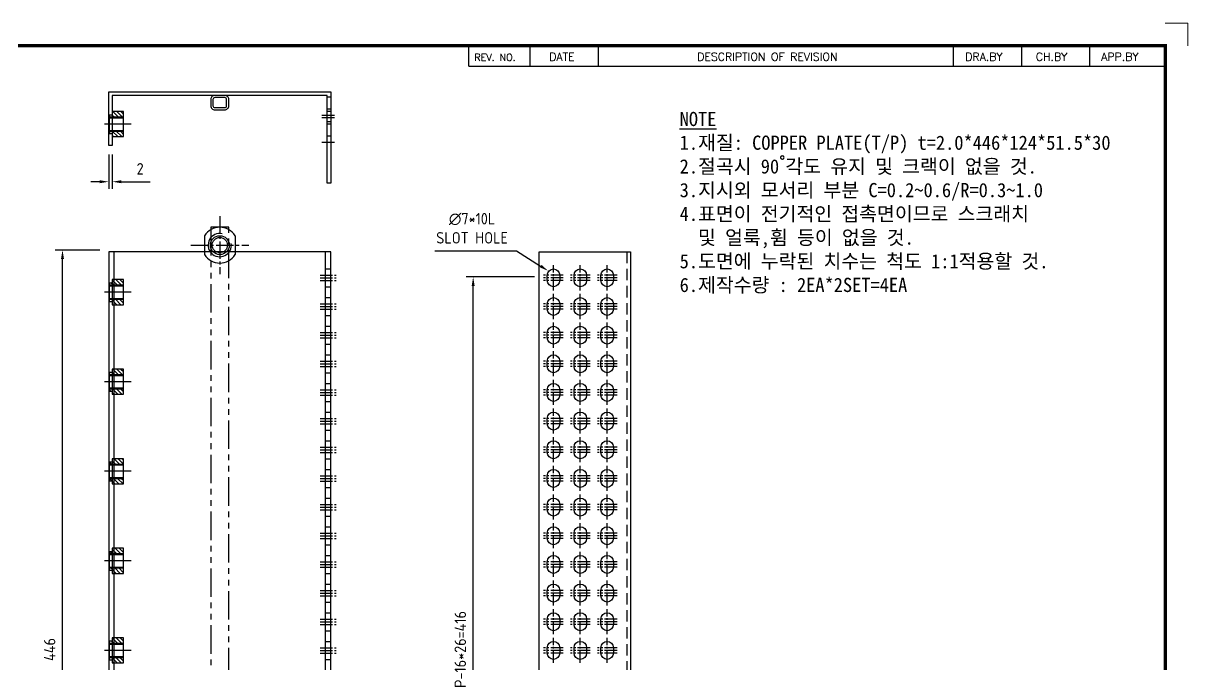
# Model space of a CAD drawing. Header units: millimetres. Extents: x 282 to 14566, y -4134 to 5341.
# Drawn here: x 12139 to 12789, y 5 to 363 of the extents above; entities that cross this region are included whole.
import ezdxf
from ezdxf.enums import TextEntityAlignment as Align

# ---------------------------------------------------------------- set-up
doc = ezdxf.new("R2010")
doc.units = ezdxf.units.MM
for name, pattern in [('CENTER', [50.8, 31.75, -6.35, 6.35, -6.35]), ('CENTER1', [10, 7, -1, 1, -1]), ('CENTER2', [28.575, 19.05, -3.175, 3.175, -3.175]), ('HIDDEN', [9.525, 6.35, -3.175]), ('HIDDEN2', [4.7625, 3.175, -1.5875]), ('PHANTOM2', [31.75, 15.875, -3.175, 3.175, -3.175, 3.175, -3.175])]:
    doc.linetypes.add(name, pattern=pattern)
doc.layers.add('CENTER', color=1, linetype='CENTER')
doc.layers.add('FORMAT-1', color=7, linetype='Continuous')
doc.styles.add('HAN', font='')
doc.styles.add('RC', font='ROMANC.SHX')
doc.styles.get("Standard").update_dxf_attribs({"font": 'ISOCP.SHX', "bigfont": 'WHGTXT.SHX'})
doc.styles.get('HAN').set_extended_font_data('GulimChe')
doc.dimstyles.new('PS-2', dxfattribs={"dimscale": 2, "dimtxt": 3.2, "dimasz": 2.5, "dimexe": 2, "dimexo": 2.5, "dimgap": 2, "dimtad": 1, "dimtoh": 1, "dimrnd": 0.05, "dimzin": 12, "dimdsep": 46, "dimtxsty": 'Standard', "dimcen": 0, "dimclrt": 2, "dimazin": 3, "dimtfac": 1, "dimtofl": 0, "dimtmove": 0, "dimatfit": 3, "dimfxl": 0, "dimtolj": 1, "dimtzin": 0, "dimarcsym": 0})

# ---------------------------------------------------------------- blocks, each defined once
blk = doc.blocks.new('format-3')
at = {"color": 3, "lineweight": 9}
for p in [(414.5, 291.3), (419.5, 286.3)]:
    blk.add_line(p, (419.5, 291.3), dxfattribs=at)
at = {"color": 180}
for p, q in [((258.97, 281.75), (258.97, 286.3)), ((272.71, 281.75), (272.71, 286.3)), ((287.94, 281.75), (287.94, 286.3)), ((367.22, 281.75), (367.22, 286.3)), ((382.45, 281.75), (382.45, 286.3)), ((397.61, 281.75), (397.61, 286.3)), ((258.97, 281.75), (414.5, 281.75))]:
    blk.add_line(p, q, dxfattribs=at)
at = {"layer": 'FORMAT-1', "const_width": 0.7}
blk.add_lwpolyline([(13, 5), (13, 286.3), (414.5, 286.3), (414.5, 5)], close=True, dxfattribs=at)
at = {"color": 2, "style": 'RC'}
for s, height, p in [('REV. NO.', 1.56, (260.23, 282.95)), ('DATE', 1.788, (276.95, 282.94)), ('DESCRIPTION OF REVISION', 1.7875, (309.98, 282.94)), ('DRA.BY', 1.788, (369.83, 282.94)), ('CH.BY', 1.788, (385.59, 282.94)), ('APP.BY', 1.788, (400.18, 282.94))]:
    blk.add_text(s, height=height, dxfattribs=at).set_placement(p)
at = {"style": 'HAN'}
for tag, height, p in [('MODEL-NAME', 3, (386.1, 31.53)), ('SCALE', 2.7, (320.81, 26.29)), ('PART-NAME', 3, (386.1, 26.29)), ('DRA-BY', 3, (260.72, 19.44)), ('CH-BY', 3, (277.21, 19.44)), ('APP-BY', 3, (293.7, 19.44)), ('PART-NO', 3, (386.1, 21.01)), ('관련업체', 3, (333.52, 9.26)), ('DRA-DATE', 2.5, (260.72, 7.47)), ('CH-DATE', 2.5, (277.21, 7.47)), ('APP-DATE', 2.5, (293.7, 7.47))]:
    blk.add_attdef(tag, text='', height=height, dxfattribs=at).set_placement(p, align=Align.MIDDLE_CENTER)
blk = doc.blocks.new('A$C2A021E3B')
h = blk.add_hatch()
h.set_pattern_fill('ANSI31', color=256, scale=0.5, style=0)
h.set_pattern_definition([(45, (-29483.0511, -5221.3245), (-1.122532015, 1.122532015), [])])
h.paths.add_polyline_path([(7, -6.2), (7, 0), (4, 0), (4, -6.2)])
h.paths.add_polyline_path([(-7, -6.2), (-4, -6.2), (-4, 0), (-7, 0)])
h.paths.add_polyline_path([(-5.25, 0), (-4, 0), (-4, 1.8), (-5.25, 1.8)])
h.paths.add_polyline_path([(4, 1.8), (4, 0), (5.25, 0), (5.25, 1.8)])
at = {"color": 6}
for p, q in [((7, 0), (-7, 0)), ((-7, 0), (-7, -6.2)), ((5.25, 1.8), (-5.25, 1.8)), ((-5.25, 1.8), (-5.25, 0)), ((5.25, 1.8), (5.25, 0)), ((7, -6.2), (7, 0)), ((-7, -6.2), (7, -6.2))]:
    blk.add_line(p, q, dxfattribs=at)
for p, q in [((-4, 1.8), (-4, -6.2)), ((4, 1.8), (4, -6.2))]:
    blk.add_line(p, q)
at = {"color": 3}
for p, q in [((-3.5, 1.8), (-3.5, -6.2)), ((3.5, 1.8), (3.5, -6.2))]:
    blk.add_line(p, q, dxfattribs=at)
at = {"layer": 'CENTER', "color": 1, "linetype": 'CENTER'}
blk.add_line((0, -10.57), (0, 4.41), dxfattribs=at)
blk = doc.blocks.new('*D1611')
at = {"color": 0, "lineweight": -2}
for p, q in [((12424.79, 221.87), (12386.47, 221.87)), ((12390.47, -189.13), (12390.47, 216.87)), ((12424.79, -194.13), (12386.47, -194.13))]:
    blk.add_line(p, q, dxfattribs=at)
at = {"color": 0}
for points in [[(12389.64, 216.87), (12391.31, 216.87), (12390.47, 221.87)], [(12389.64, -189.13), (12391.31, -189.13), (12390.47, -194.13)]]:
    blk.add_solid(points, dxfattribs=at)
at = {"layer": 'DEFPOINTS', "color": 0}
for p in [(12390.47, 221.87), (12429.79, 221.87), (12429.79, -194.13)]:
    blk.add_point(p, dxfattribs=at)
at = {"color": 2, "insert": (12383.27, 13.87), "char_height": 6.4, "attachment_point": 5, "rotation": 90}
blk.add_mtext('\\A1;P-16*26=416', dxfattribs=at)
blk = doc.blocks.new('*D1612')
at = {"color": 0, "lineweight": -2}
for p, q in [((12369.09, 236.5), (12414.6, 236.5)), ((12414.6, 236.5), (12428.11, 227.92))]:
    blk.add_line(p, q, dxfattribs=at)
at = {"color": 0}
blk.add_solid([(12428.56, 228.63), (12427.66, 227.22), (12432.33, 225.25)], dxfattribs=at)
at = {"layer": 'DEFPOINTS', "color": 0}
for p in [(12432.33, 225.25), (12438.24, 221.5)]:
    blk.add_point(p, dxfattribs=at)
at = {"color": 2, "insert": (12389.85, 249.03), "char_height": 6.4, "attachment_point": 5}
blk.add_mtext('\\A1;∅7*10L\\PSLOT HOLE', dxfattribs=at)
blk = doc.blocks.new('*D1617')
at = {"color": 0, "lineweight": -2}
for p, q in [((12182.04, 236.87), (12157.24, 236.87)), ((12161.24, -204.13), (12161.24, 231.87)), ((12182.04, -209.13), (12157.24, -209.13))]:
    blk.add_line(p, q, dxfattribs=at)
at = {"color": 0}
for points in [[(12160.41, 231.87), (12162.08, 231.87), (12161.24, 236.87)], [(12160.41, -204.13), (12162.08, -204.13), (12161.24, -209.13)]]:
    blk.add_solid(points, dxfattribs=at)
at = {"layer": 'DEFPOINTS', "color": 0}
for p in [(12161.24, 236.87), (12187.04, 236.87), (12187.04, -209.13)]:
    blk.add_point(p, dxfattribs=at)
at = {"color": 2, "insert": (12154.04, 13.87), "char_height": 6.4, "attachment_point": 5, "rotation": 90}
blk.add_mtext('\\A1;446', dxfattribs=at)
blk = doc.blocks.new('*D1625')
at = {"color": 0, "lineweight": -2}
for p, q in [((12187.04, 290.17), (12187.04, 271.02)), ((12189.04, 290.17), (12189.04, 271.02)), ((12182.04, 275.02), (12177.04, 275.02)), ((12194.04, 275.02), (12210.15, 275.02))]:
    blk.add_line(p, q, dxfattribs=at)
at = {"color": 0}
for points in [[(12182.04, 275.85), (12182.04, 274.19), (12187.04, 275.02)], [(12194.04, 275.85), (12194.04, 274.19), (12189.04, 275.02)]]:
    blk.add_solid(points, dxfattribs=at)
at = {"layer": 'DEFPOINTS', "color": 0}
for p in [(12187.04, 295.17), (12189.04, 295.17), (12189.04, 275.02)]:
    blk.add_point(p, dxfattribs=at)
at = {"color": 2, "insert": (12204.59, 282.22), "char_height": 6.4, "attachment_point": 5}
blk.add_mtext('\\A1;2', dxfattribs=at)

msp = doc.modelspace()

# ---------------------------------------------------------------- linework, layer by layer
at = {"color": 2, "linetype": 'HIDDEN2'}
for p, q in [((12309.039, 322.344), (12311.039, 322.344)), ((12309.039, 315.673), (12311.039, 315.673)), ((12309.039, 314.344), (12311.039, 314.344)), ((12309.039, 308.673), (12311.039, 308.673)), ((12309.039, 307.344), (12311.039, 307.344)), ((12309.039, 300.673), (12311.039, 300.673)), ((12308.039, 226.371), (12311.039, 226.371)), ((12308.039, 216.371), (12311.039, 216.371)), ((12308.039, 210.371), (12311.039, 210.371)), ((12308.039, 200.371), (12311.039, 200.371)), ((12308.039, 194.371), (12311.039, 194.371)), ((12308.039, 184.371), (12311.039, 184.371)), ((12308.039, 178.371), (12311.039, 178.371)), ((12308.039, 168.371), (12311.039, 168.371)), ((12308.039, 162.371), (12311.039, 162.371)), ((12308.039, 152.371), (12311.039, 152.371)), ((12308.039, 146.371), (12311.039, 146.371)), ((12308.039, 136.371), (12311.039, 136.371)), ((12308.039, 130.371), (12311.039, 130.371)), ((12308.039, 120.371), (12311.039, 120.371)), ((12308.039, 114.371), (12311.039, 114.371)), ((12308.039, 104.371), (12311.039, 104.371)), ((12308.039, 98.371), (12311.039, 98.371)), ((12308.039, 88.371), (12311.039, 88.371)), ((12308.039, 82.371), (12311.039, 82.371)), ((12308.039, 72.371), (12311.039, 72.371)), ((12308.039, 66.371), (12311.039, 66.371)), ((12308.039, 56.371), (12311.039, 56.371)), ((12308.039, 50.371), (12311.039, 50.371)), ((12308.039, 40.371), (12311.039, 40.371)), ((12308.039, 34.371), (12311.039, 34.371)), ((12308.039, 24.371), (12311.039, 24.371)), ((12308.039, 18.371), (12311.039, 18.371)), ((12308.039, 8.371), (12311.039, 8.371))]:
    msp.add_line(p, q, dxfattribs=at)
at = {"color": 1, "linetype": 'CENTER1'}
for p, q in [((12306.039, 312.173), (12314.039, 312.173)), ((12306.039, 310.844), (12314.039, 310.844)), ((12306.039, 297.173), (12314.039, 297.173)), ((12435.286, 214.371, 0), (12435.286, 228.371, 0)), ((12450.286, 214.371, 0), (12450.286, 228.371, 0)), ((12465.286, 214.371, 0), (12465.286, 228.371, 0)), ((12305.039, 222.871), (12314.039, 222.871)), ((12305.039, 221.371), (12314.039, 221.371)), ((12440.786, 222.871, 0), (12429.786, 222.871, 0)), ((12440.786, 221.371, 0), (12429.786, 221.371, 0)), ((12455.786, 222.871, 0), (12444.786, 222.871, 0)), ((12455.786, 221.371, 0), (12444.786, 221.371, 0)), ((12470.786, 222.871, 0), (12459.786, 222.871, 0)), ((12470.786, 221.371, 0), (12459.786, 221.371, 0)), ((12305.039, 219.871), (12314.039, 219.871)), ((12440.786, 219.871, 0), (12429.786, 219.871, 0)), ((12455.786, 219.871, 0), (12444.786, 219.871, 0)), ((12470.786, 219.871, 0), (12459.786, 219.871, 0)), ((12435.286, 198.371, 0), (12435.286, 212.371, 0)), ((12450.286, 198.371, 0), (12450.286, 212.371, 0)), ((12465.286, 198.371, 0), (12465.286, 212.371, 0)), ((12305.039, 206.871), (12314.039, 206.871)), ((12305.039, 205.371), (12314.039, 205.371)), ((12305.039, 203.871), (12314.039, 203.871)), ((12440.786, 206.871, 0), (12429.786, 206.871, 0)), ((12440.786, 205.371, 0), (12429.786, 205.371, 0)), ((12440.786, 203.871, 0), (12429.786, 203.871, 0)), ((12455.786, 206.871, 0), (12444.786, 206.871, 0)), ((12455.786, 205.371, 0), (12444.786, 205.371, 0)), ((12455.786, 203.871, 0), (12444.786, 203.871, 0)), ((12470.786, 206.871, 0), (12459.786, 206.871, 0)), ((12470.786, 205.371, 0), (12459.786, 205.371, 0)), ((12470.786, 203.871, 0), (12459.786, 203.871, 0)), ((12435.286, 182.371, 0), (12435.286, 196.371, 0)), ((12450.286, 182.371, 0), (12450.286, 196.371, 0)), ((12465.286, 182.371, 0), (12465.286, 196.371, 0)), ((12305.039, 190.871), (12314.039, 190.871)), ((12305.039, 189.371), (12314.039, 189.371)), ((12440.786, 190.871, 0), (12429.786, 190.871, 0)), ((12440.786, 189.371, 0), (12429.786, 189.371, 0)), ((12455.786, 190.871, 0), (12444.786, 190.871, 0)), ((12455.786, 189.371, 0), (12444.786, 189.371, 0)), ((12470.786, 190.871, 0), (12459.786, 190.871, 0)), ((12470.786, 189.371, 0), (12459.786, 189.371, 0)), ((12305.039, 187.871), (12314.039, 187.871)), ((12440.786, 187.871, 0), (12429.786, 187.871, 0)), ((12455.786, 187.871, 0), (12444.786, 187.871, 0)), ((12470.786, 187.871, 0), (12459.786, 187.871, 0)), ((12435.286, 166.371, 0), (12435.286, 180.371, 0)), ((12450.286, 166.371, 0), (12450.286, 180.371, 0)), ((12465.286, 166.371, 0), (12465.286, 180.371, 0)), ((12305.039, 174.871), (12314.039, 174.871)), ((12305.039, 173.371), (12314.039, 173.371)), ((12305.039, 171.871), (12314.039, 171.871)), ((12440.786, 174.871, 0), (12429.786, 174.871, 0)), ((12440.786, 173.371, 0), (12429.786, 173.371, 0)), ((12440.786, 171.871, 0), (12429.786, 171.871, 0)), ((12455.786, 174.871, 0), (12444.786, 174.871, 0)), ((12455.786, 173.371, 0), (12444.786, 173.371, 0)), ((12455.786, 171.871, 0), (12444.786, 171.871, 0)), ((12470.786, 174.871, 0), (12459.786, 174.871, 0)), ((12470.786, 173.371, 0), (12459.786, 173.371, 0)), ((12470.786, 171.871, 0), (12459.786, 171.871, 0)), ((12435.286, 150.371, 0), (12435.286, 164.371, 0)), ((12450.286, 150.371, 0), (12450.286, 164.371, 0)), ((12465.286, 150.371, 0), (12465.286, 164.371, 0)), ((12305.039, 158.871), (12314.039, 158.871)), ((12305.039, 157.371), (12314.039, 157.371)), ((12440.786, 158.871, 0), (12429.786, 158.871, 0)), ((12440.786, 157.371, 0), (12429.786, 157.371, 0)), ((12455.786, 158.871, 0), (12444.786, 158.871, 0)), ((12455.786, 157.371, 0), (12444.786, 157.371, 0)), ((12470.786, 158.871, 0), (12459.786, 158.871, 0)), ((12470.786, 157.371, 0), (12459.786, 157.371, 0)), ((12305.039, 155.871), (12314.039, 155.871)), ((12440.786, 155.871, 0), (12429.786, 155.871, 0)), ((12455.786, 155.871, 0), (12444.786, 155.871, 0)), ((12470.786, 155.871, 0), (12459.786, 155.871, 0)), ((12435.286, 134.371, 0), (12435.286, 148.371, 0)), ((12450.286, 134.371, 0), (12450.286, 148.371, 0)), ((12465.286, 134.371, 0), (12465.286, 148.371, 0)), ((12305.039, 142.871), (12314.039, 142.871)), ((12305.039, 141.371), (12314.039, 141.371)), ((12305.039, 139.871), (12314.039, 139.871)), ((12440.786, 142.871, 0), (12429.786, 142.871, 0)), ((12440.786, 141.371, 0), (12429.786, 141.371, 0)), ((12440.786, 139.871, 0), (12429.786, 139.871, 0)), ((12455.786, 142.871, 0), (12444.786, 142.871, 0)), ((12455.786, 141.371, 0), (12444.786, 141.371, 0)), ((12455.786, 139.871, 0), (12444.786, 139.871, 0)), ((12470.786, 142.871, 0), (12459.786, 142.871, 0)), ((12470.786, 141.371, 0), (12459.786, 141.371, 0)), ((12470.786, 139.871, 0), (12459.786, 139.871, 0)), ((12435.286, 118.371, 0), (12435.286, 132.371, 0)), ((12450.286, 118.371, 0), (12450.286, 132.371, 0)), ((12465.286, 118.371, 0), (12465.286, 132.371, 0)), ((12305.039, 126.871), (12314.039, 126.871)), ((12305.039, 125.371), (12314.039, 125.371)), ((12305.039, 123.871), (12314.039, 123.871)), ((12440.786, 126.871, 0), (12429.786, 126.871, 0)), ((12440.786, 125.371, 0), (12429.786, 125.371, 0)), ((12440.786, 123.871, 0), (12429.786, 123.871, 0)), ((12455.786, 126.871, 0), (12444.786, 126.871, 0)), ((12455.786, 125.371, 0), (12444.786, 125.371, 0)), ((12455.786, 123.871, 0), (12444.786, 123.871, 0)), ((12470.786, 126.871, 0), (12459.786, 126.871, 0)), ((12470.786, 125.371, 0), (12459.786, 125.371, 0)), ((12470.786, 123.871, 0), (12459.786, 123.871, 0)), ((12305.039, 110.871), (12314.039, 110.871)), ((12440.786, 110.871, 0), (12429.786, 110.871, 0)), ((12435.286, 102.371, 0), (12435.286, 116.371, 0)), ((12455.786, 110.871, 0), (12444.786, 110.871, 0)), ((12450.286, 102.371, 0), (12450.286, 116.371, 0)), ((12470.786, 110.871, 0), (12459.786, 110.871, 0)), ((12465.286, 102.371, 0), (12465.286, 116.371, 0)), ((12305.039, 109.371), (12314.039, 109.371)), ((12305.039, 107.871), (12314.039, 107.871)), ((12440.786, 109.371, 0), (12429.786, 109.371, 0)), ((12440.786, 107.871, 0), (12429.786, 107.871, 0)), ((12455.786, 109.371, 0), (12444.786, 109.371, 0)), ((12455.786, 107.871, 0), (12444.786, 107.871, 0)), ((12470.786, 109.371, 0), (12459.786, 109.371, 0)), ((12470.786, 107.871, 0), (12459.786, 107.871, 0)), ((12435.286, 86.371, 0), (12435.286, 100.371, 0)), ((12450.286, 86.371, 0), (12450.286, 100.371, 0)), ((12465.286, 86.371, 0), (12465.286, 100.371, 0)), ((12305.039, 94.871), (12314.039, 94.871)), ((12305.039, 93.371), (12314.039, 93.371)), ((12305.039, 91.871), (12314.039, 91.871)), ((12440.786, 94.871, 0), (12429.786, 94.871, 0)), ((12440.786, 93.371, 0), (12429.786, 93.371, 0)), ((12440.786, 91.871, 0), (12429.786, 91.871, 0)), ((12455.786, 94.871, 0), (12444.786, 94.871, 0)), ((12455.786, 93.371, 0), (12444.786, 93.371, 0)), ((12455.786, 91.871, 0), (12444.786, 91.871, 0)), ((12470.786, 94.871, 0), (12459.786, 94.871, 0)), ((12470.786, 93.371, 0), (12459.786, 93.371, 0)), ((12470.786, 91.871, 0), (12459.786, 91.871, 0)), ((12305.039, 78.871), (12314.039, 78.871)), ((12440.786, 78.871, 0), (12429.786, 78.871, 0)), ((12435.286, 70.371, 0), (12435.286, 84.371, 0)), ((12455.786, 78.871, 0), (12444.786, 78.871, 0)), ((12450.286, 70.371, 0), (12450.286, 84.371, 0)), ((12470.786, 78.871, 0), (12459.786, 78.871, 0)), ((12465.286, 70.371, 0), (12465.286, 84.371, 0)), ((12305.039, 77.371), (12314.039, 77.371)), ((12305.039, 75.871), (12314.039, 75.871)), ((12440.786, 77.371, 0), (12429.786, 77.371, 0)), ((12440.786, 75.871, 0), (12429.786, 75.871, 0)), ((12455.786, 77.371, 0), (12444.786, 77.371, 0)), ((12455.786, 75.871, 0), (12444.786, 75.871, 0)), ((12470.786, 77.371, 0), (12459.786, 77.371, 0)), ((12470.786, 75.871, 0), (12459.786, 75.871, 0)), ((12435.286, 54.371, 0), (12435.286, 68.371, 0)), ((12450.286, 54.371, 0), (12450.286, 68.371, 0)), ((12465.286, 54.371, 0), (12465.286, 68.371, 0)), ((12305.039, 62.871), (12314.039, 62.871)), ((12305.039, 61.371), (12314.039, 61.371)), ((12305.039, 59.871), (12314.039, 59.871)), ((12440.786, 62.871, 0), (12429.786, 62.871, 0)), ((12440.786, 61.371, 0), (12429.786, 61.371, 0)), ((12440.786, 59.871, 0), (12429.786, 59.871, 0)), ((12455.786, 62.871, 0), (12444.786, 62.871, 0)), ((12455.786, 61.371, 0), (12444.786, 61.371, 0)), ((12455.786, 59.871, 0), (12444.786, 59.871, 0)), ((12470.786, 62.871, 0), (12459.786, 62.871, 0)), ((12470.786, 61.371, 0), (12459.786, 61.371, 0)), ((12470.786, 59.871, 0), (12459.786, 59.871, 0)), ((12435.286, 38.371, 0), (12435.286, 52.371, 0)), ((12450.286, 38.371, 0), (12450.286, 52.371, 0)), ((12465.286, 38.371, 0), (12465.286, 52.371, 0)), ((12305.039, 46.871), (12314.039, 46.871)), ((12440.786, 46.871, 0), (12429.786, 46.871, 0)), ((12455.786, 46.871, 0), (12444.786, 46.871, 0)), ((12470.786, 46.871, 0), (12459.786, 46.871, 0)), ((12305.039, 45.371), (12314.039, 45.371)), ((12305.039, 43.871), (12314.039, 43.871)), ((12440.786, 45.371, 0), (12429.786, 45.371, 0)), ((12440.786, 43.871, 0), (12429.786, 43.871, 0)), ((12455.786, 45.371, 0), (12444.786, 45.371, 0)), ((12455.786, 43.871, 0), (12444.786, 43.871, 0)), ((12470.786, 45.371, 0), (12459.786, 45.371, 0)), ((12470.786, 43.871, 0), (12459.786, 43.871, 0)), ((12435.286, 22.371, 0), (12435.286, 36.371, 0)), ((12450.286, 22.371, 0), (12450.286, 36.371, 0)), ((12465.286, 22.371, 0), (12465.286, 36.371, 0)), ((12305.039, 30.871), (12314.039, 30.871)), ((12305.039, 29.371), (12314.039, 29.371)), ((12305.039, 27.871), (12314.039, 27.871)), ((12440.786, 30.871, 0), (12429.786, 30.871, 0)), ((12440.786, 29.371, 0), (12429.786, 29.371, 0)), ((12440.786, 27.871, 0), (12429.786, 27.871, 0)), ((12455.786, 30.871, 0), (12444.786, 30.871, 0)), ((12455.786, 29.371, 0), (12444.786, 29.371, 0)), ((12455.786, 27.871, 0), (12444.786, 27.871, 0)), ((12470.786, 30.871, 0), (12459.786, 30.871, 0)), ((12470.786, 29.371, 0), (12459.786, 29.371, 0)), ((12470.786, 27.871, 0), (12459.786, 27.871, 0)), ((12435.286, 6.371, 0), (12435.286, 20.371, 0)), ((12450.286, 6.371, 0), (12450.286, 20.371, 0)), ((12465.286, 6.371, 0), (12465.286, 20.371, 0)), ((12305.039, 14.871), (12314.039, 14.871)), ((12305.039, 13.371), (12314.039, 13.371)), ((12440.786, 14.871, 0), (12429.786, 14.871, 0)), ((12440.786, 13.371, 0), (12429.786, 13.371, 0)), ((12455.786, 14.871, 0), (12444.786, 14.871, 0)), ((12455.786, 13.371, 0), (12444.786, 13.371, 0)), ((12470.786, 14.871, 0), (12459.786, 14.871, 0)), ((12470.786, 13.371, 0), (12459.786, 13.371, 0)), ((12305.039, 11.871), (12314.039, 11.871)), ((12440.786, 11.871, 0), (12429.786, 11.871, 0)), ((12455.786, 11.871, 0), (12444.786, 11.871, 0)), ((12470.786, 11.871, 0), (12459.786, 11.871, 0))]:
    msp.add_line(p, q, dxfattribs=at)
at = {"color": 1, "linetype": 'CENTER2', "ltscale": 0.5}
for p, q in [((12249.039, 255.841), (12249.039, 223.401)), ((12232.82, 239.621), (12265.259, 239.621))]:
    msp.add_line(p, q, dxfattribs=at)
at = {"linetype": 'PHANTOM2'}
for p, q in [((12254.039, 249.621), (12244.039, 249.621)), ((12244.039, 249.621), (12244.039, -223.379)), ((12254.039, -223.379), (12254.039, 249.621))]:
    msp.add_line(p, q, dxfattribs=at)
at = {"color": 1}
for p, q in [((12240.539, 244.889), (12240.539, 234.353)), ((12257.539, 244.889), (12257.539, 234.353)), ((12190.039, -209.129), (12190.039, 235.871)), ((12308.039, -209.129), (12308.039, 235.871))]:
    msp.add_line(p, q, dxfattribs=at)
at = {"color": 2, "linetype": 'HIDDEN'}
msp.add_line((12476.286, 235.871, 0), (12476.286, -209.129, 0), dxfattribs=at)
at = {"color": 1}
msp.add_lwpolyline([(12311.039, 325.173), (12311.039, 274.173), (12309.039, 274.173), (12309.039, 323.173), (12189.039, 323.173), (12189.039, 295.173), (12187.039, 295.173), (12187.039, 325.173)], close=True, dxfattribs=at)
at = {"color": 0}
for points in [[(12244.039, 320.973), (12244.039, 317.373, 0.4142136), (12246.239, 315.173), (12251.839, 315.173, 0.4142136), (12254.039, 317.373), (12254.039, 320.973, 0.4142136), (12251.839, 323.173), (12246.239, 323.173, 0.4142136)], [(12245.239, 320.973), (12245.239, 317.373, 0.4142136), (12246.239, 316.373), (12251.839, 316.373, 0.4142136), (12252.839, 317.373), (12252.839, 320.973, 0.4142136), (12251.839, 321.973), (12246.239, 321.973, 0.4142136)]]:
    msp.add_lwpolyline(points, format="xyb", close=True, dxfattribs=at)
at = {"color": 1}
msp.add_lwpolyline([(12311.039, -209.129), (12311.039, 235.871), (12187.039, 235.871), (12187.039, -209.129), (12311.039, -209.129)], dxfattribs=at)
at = {"color": 1, "elevation": 0}
msp.add_lwpolyline([(12427.286, 235.871), (12478.286, 235.871), (12478.286, -209.129), (12427.286, -209.129)], close=True, dxfattribs=at)
for points in [[(12431.786, 219.871), (12431.786, 222.871, -1), (12438.786, 222.871), (12438.786, 219.871, -1)], [(12446.786, 219.871), (12446.786, 222.871, -1), (12453.786, 222.871), (12453.786, 219.871, -1)], [(12461.786, 219.871), (12461.786, 222.871, -1), (12468.786, 222.871), (12468.786, 219.871, -1)], [(12431.786, 203.871), (12431.786, 206.871, -1), (12438.786, 206.871), (12438.786, 203.871, -1)], [(12446.786, 203.871), (12446.786, 206.871, -1), (12453.786, 206.871), (12453.786, 203.871, -1)], [(12461.786, 203.871), (12461.786, 206.871, -1), (12468.786, 206.871), (12468.786, 203.871, -1)], [(12431.786, 187.871), (12431.786, 190.871, -1), (12438.786, 190.871), (12438.786, 187.871, -1)], [(12446.786, 187.871), (12446.786, 190.871, -1), (12453.786, 190.871), (12453.786, 187.871, -1)], [(12461.786, 187.871), (12461.786, 190.871, -1), (12468.786, 190.871), (12468.786, 187.871, -1)], [(12431.786, 171.871), (12431.786, 174.871, -1), (12438.786, 174.871), (12438.786, 171.871, -1)], [(12446.786, 171.871), (12446.786, 174.871, -1), (12453.786, 174.871), (12453.786, 171.871, -1)], [(12461.786, 171.871), (12461.786, 174.871, -1), (12468.786, 174.871), (12468.786, 171.871, -1)], [(12431.786, 155.871), (12431.786, 158.871, -1), (12438.786, 158.871), (12438.786, 155.871, -1)], [(12446.786, 155.871), (12446.786, 158.871, -1), (12453.786, 158.871), (12453.786, 155.871, -1)], [(12461.786, 155.871), (12461.786, 158.871, -1), (12468.786, 158.871), (12468.786, 155.871, -1)], [(12431.786, 139.871), (12431.786, 142.871, -1), (12438.786, 142.871), (12438.786, 139.871, -1)], [(12446.786, 139.871), (12446.786, 142.871, -1), (12453.786, 142.871), (12453.786, 139.871, -1)], [(12461.786, 139.871), (12461.786, 142.871, -1), (12468.786, 142.871), (12468.786, 139.871, -1)], [(12431.786, 123.871), (12431.786, 126.871, -1), (12438.786, 126.871), (12438.786, 123.871, -1)], [(12446.786, 123.871), (12446.786, 126.871, -1), (12453.786, 126.871), (12453.786, 123.871, -1)], [(12461.786, 123.871), (12461.786, 126.871, -1), (12468.786, 126.871), (12468.786, 123.871, -1)], [(12431.786, 107.871), (12431.786, 110.871, -1), (12438.786, 110.871), (12438.786, 107.871, -1)], [(12446.786, 107.871), (12446.786, 110.871, -1), (12453.786, 110.871), (12453.786, 107.871, -1)], [(12461.786, 107.871), (12461.786, 110.871, -1), (12468.786, 110.871), (12468.786, 107.871, -1)], [(12431.786, 91.871), (12431.786, 94.871, -1), (12438.786, 94.871), (12438.786, 91.871, -1)], [(12446.786, 91.871), (12446.786, 94.871, -1), (12453.786, 94.871), (12453.786, 91.871, -1)], [(12461.786, 91.871), (12461.786, 94.871, -1), (12468.786, 94.871), (12468.786, 91.871, -1)], [(12431.786, 75.871), (12431.786, 78.871, -1), (12438.786, 78.871), (12438.786, 75.871, -1)], [(12446.786, 75.871), (12446.786, 78.871, -1), (12453.786, 78.871), (12453.786, 75.871, -1)], [(12461.786, 75.871), (12461.786, 78.871, -1), (12468.786, 78.871), (12468.786, 75.871, -1)], [(12431.786, 59.871), (12431.786, 62.871, -1), (12438.786, 62.871), (12438.786, 59.871, -1)], [(12446.786, 59.871), (12446.786, 62.871, -1), (12453.786, 62.871), (12453.786, 59.871, -1)], [(12461.786, 59.871), (12461.786, 62.871, -1), (12468.786, 62.871), (12468.786, 59.871, -1)], [(12431.786, 43.871), (12431.786, 46.871, -1), (12438.786, 46.871), (12438.786, 43.871, -1)], [(12446.786, 43.871), (12446.786, 46.871, -1), (12453.786, 46.871), (12453.786, 43.871, -1)], [(12461.786, 43.871), (12461.786, 46.871, -1), (12468.786, 46.871), (12468.786, 43.871, -1)], [(12431.786, 27.871), (12431.786, 30.871, -1), (12438.786, 30.871), (12438.786, 27.871, -1)], [(12446.786, 27.871), (12446.786, 30.871, -1), (12453.786, 30.871), (12453.786, 27.871, -1)], [(12461.786, 27.871), (12461.786, 30.871, -1), (12468.786, 30.871), (12468.786, 27.871, -1)], [(12431.786, 11.871), (12431.786, 14.871, -1), (12438.786, 14.871), (12438.786, 11.871, -1)], [(12446.786, 11.871), (12446.786, 14.871, -1), (12453.786, 14.871), (12453.786, 11.871, -1)], [(12461.786, 11.871), (12461.786, 14.871, -1), (12468.786, 14.871), (12468.786, 11.871, -1)]]:
    msp.add_lwpolyline(points, format="xyb", close=True, dxfattribs=at)
at = {"color": 3}
msp.add_circle((12249.039, 239.621), 5.25, dxfattribs=at)
at = {"color": 1}
msp.add_circle((12249.039, 239.621), 4.25, dxfattribs=at)
for start, end in [(31.788331, 148.211669), (211.788331, 328.211669)]:
    msp.add_arc((12249.039, 239.621), 10, start, end, dxfattribs=at)
msp.add_arc((12249.039, 239.621), 6.5, 78.385106, 8.788042)

# ---------------------------------------------------------------- block references
at = {"xscale": 2.5, "yscale": 2.5, "zscale": 2.5}
msp.add_blockref('format-3', (11740.565, -364.78), dxfattribs=at)
at = {"rotation": 90}
for p in [(12189.039, 307.173), (12189.039, 213.371), (12189.039, 163.371), (12189.039, 113.371), (12189.039, 63.371), (12189.039, 13.371)]:
    msp.add_blockref('A$C2A021E3B', p, dxfattribs=at)

# ---------------------------------------------------------------- texts
at = {"color": 2, "insert": (12505.728, 314.006, 0.02), "char_height": 7.938, "attachment_point": 1, "style": 'HAN'}
msp.add_mtext_dynamic_manual_height_columns('{\\LNOTE\\P}1.재질: COPPER PLATE(T/P) t=2.0*446*124*51.5*30\\P2.절곡시 90˚각도 유지 및 크랙이 없을 것.\\P3.지시외 모서리 부분 C=0.2~0.6/R=0.3~1.0\\P4.표면이 전기적인 접촉면이므로 스크래치\\P  및 얼룩,휨 등이 없을 것.\\P5.도면에 누락된 치수는 척도 1:1적용할 것.\\P{\\C1;6.제작수량 : 2EA*2SET=4EA}', width=794.61738, gutter_width=769.295, heights=[449.727], dxfattribs=at)

# ---------------------------------------------------------------- dimensions: what is measured, and where the dimension line sits
dim = msp.add_linear_dim(base=(12189.039, 275.02), p1=(12187.039, 295.173), p2=(12189.039, 295.173), dimstyle='PS-2')
dim.commit()
dim.dimension.update_dxf_attribs({"geometry": '*D1625', "text_midpoint": (12204.593, 282.22)})
dim = msp.add_diameter_dim_2p(p1=(12438.242, 221.496, 0), p2=(12432.331, 225.246, 0), text='<>*10L\\PSLOT HOLE', dimstyle='PS-2')
dim.commit()
dim.dimension.update_dxf_attribs({"geometry": '*D1612', "text_midpoint": (12389.845, 236.496, 0), "dimtype": 163})
dim = msp.add_linear_dim(base=(12161.243, 236.871), p1=(12187.039, -209.129), p2=(12187.039, 236.871), angle=90, dimstyle='PS-2')
dim.commit()
dim.dimension.update_dxf_attribs({"geometry": '*D1617', "text_midpoint": (12154.043, 13.871)})
dim = msp.add_linear_dim(base=(12390.472, 221.871, 0), p1=(12429.786, -194.129, 0), p2=(12429.786, 221.871, 0), angle=90, text='P-16*26=<>', dimstyle='PS-2')
dim.commit()
dim.dimension.update_dxf_attribs({"geometry": '*D1611', "text_midpoint": (12383.272, 13.871, 0)})

doc.saveas('drawing.dxf')
